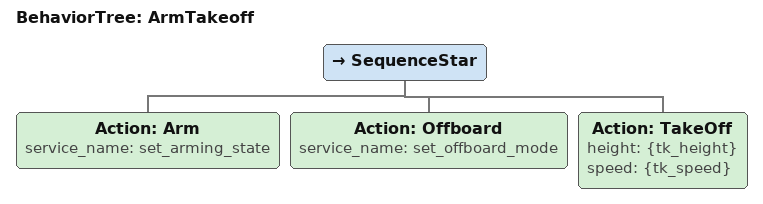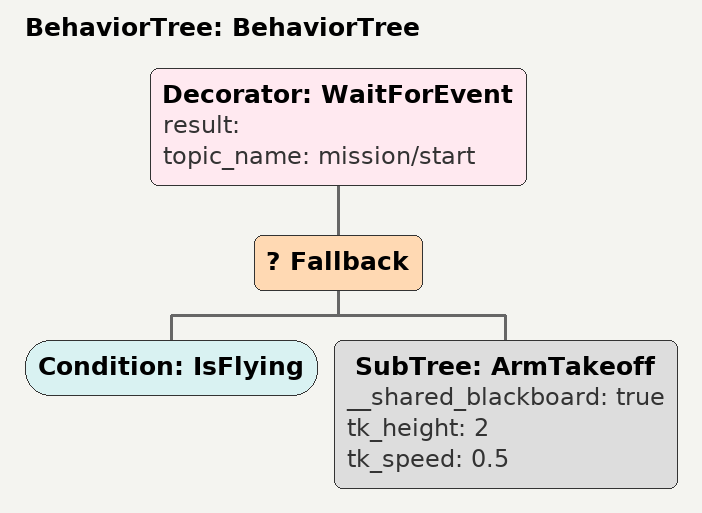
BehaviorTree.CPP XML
<?xml version="1.0"?>
<root main_tree_to_execute="BehaviorTree">
    <BehaviorTree ID="ArmTakeoff">
        <SequenceStar>
            <Action ID="Arm" service_name="set_arming_state"/>
            <Action ID="Offboard" service_name="set_offboard_mode"/>
            <Action ID="TakeOff" height="{tk_height}" speed="{tk_speed}"/>
        </SequenceStar>
    </BehaviorTree>
    <BehaviorTree ID="BehaviorTree">
        <Decorator ID="WaitForEvent" result="" topic_name="mission/start">
            <Fallback>
                <Condition ID="IsFlying"/>
                <SubTree ID="ArmTakeoff" __shared_blackboard="true" tk_height="2" tk_speed="0.5"/>
            </Fallback>
        </Decorator>
    </BehaviorTree>
</root>
